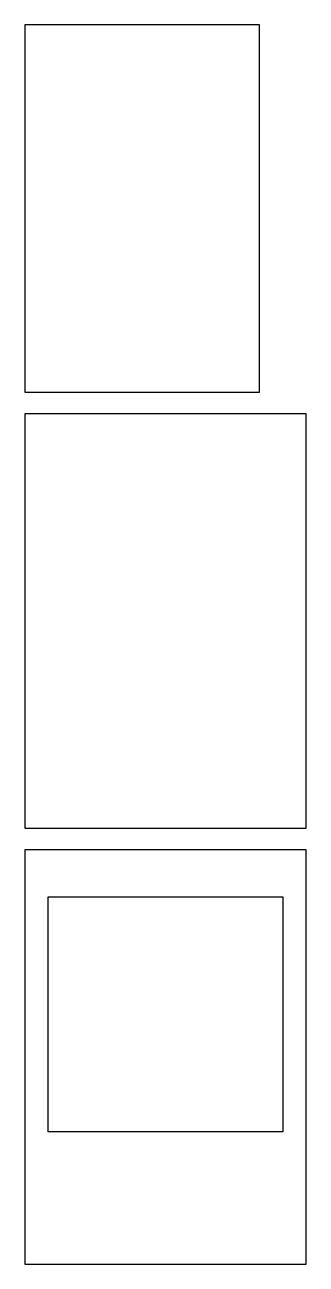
# Model space of a CAD drawing. Header units: metres. Extents: x 0 to 120, y 0 to 528.
import ezdxf

# ---------------------------------------------------------------- set-up
doc = ezdxf.new("R2010")
doc.units = ezdxf.units.M

msp = doc.modelspace()

# ---------------------------------------------------------------- linework, layer by layer
for p, q in [((100, 527.5), (0, 527.5)), ((0, 527.5), (0, 371.2)), ((100, 371.2), (100, 527.5)), ((0, 371.2), (100, 371.2)), ((120, 361.9), (0, 361.9)), ((0, 361.9), (0, 185.6)), ((120, 185.6), (120, 361.9)), ((0, 185.6), (120, 185.6)), ((120, 176.3), (0, 176.3)), ((0, 176.3), (0, 0)), ((120, 0), (120, 176.3)), ((10, 56.3), (10, 156.3)), ((10, 156.3), (110, 156.3)), ((110, 156.3), (110, 56.3)), ((110, 56.3), (10, 56.3)), ((0, 0), (120, 0))]:
    msp.add_line(p, q)

doc.saveas('drawing.dxf')
